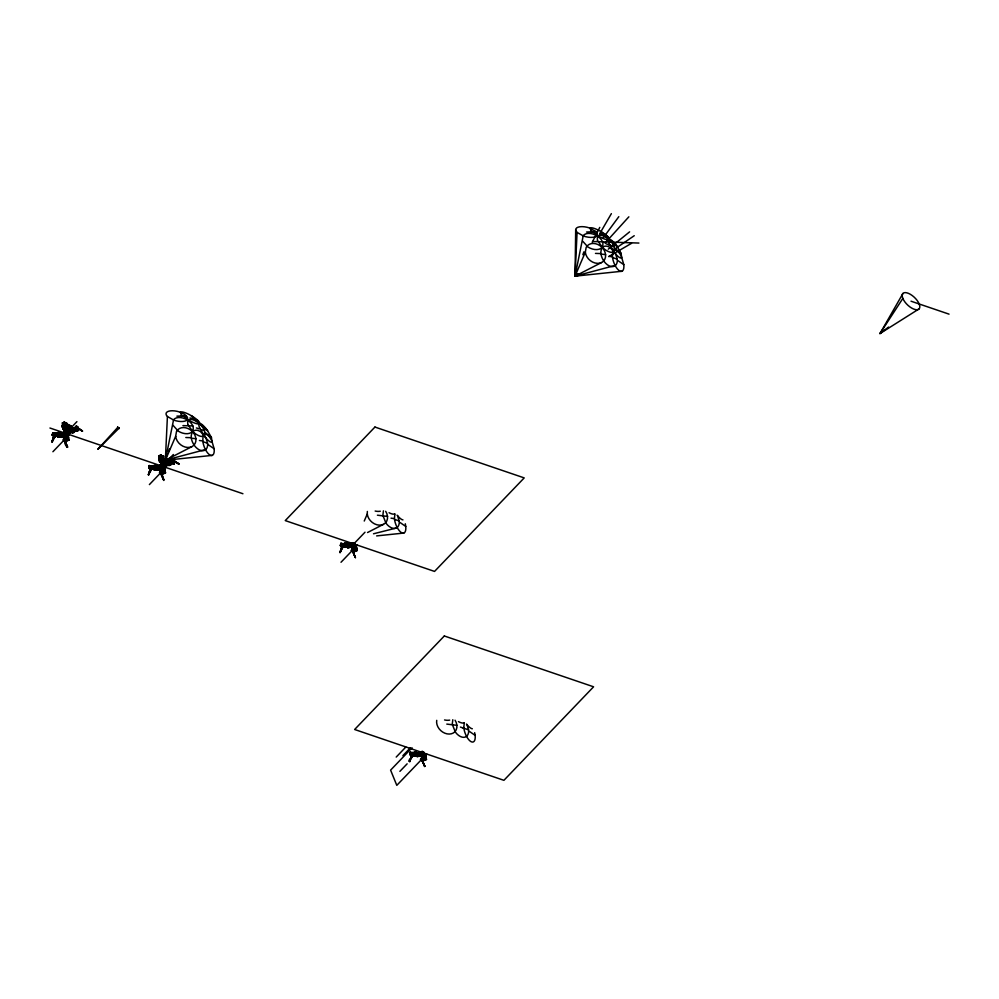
<?xml version="1.0" encoding="UTF-8"?>
<svg xmlns="http://www.w3.org/2000/svg" width="999" height="999" viewBox="0 0 999 999"><rect width="100%" height="100%" fill="white"/><g stroke="black" fill="none" stroke-linecap="round" stroke-linejoin="round"><path stroke-width="1.5" d="M204.408 450.437A11.164 6.968 59.8 0 1 194.393 445.517C191.696 441.608 189.598 435.689 192.894 431.531A11.164 6.968 59.8 0 1 200.512 431.655L205.956 437.949L207.58 443.269A11.164 6.968 59.8 0 1 205.931 449.438L164.972 460.302M397.565 515.634L399.188 520.954A11.164 6.968 59.8 0 1 397.54 527.122L396.016 528.121A11.164 6.968 59.8 0 1 386.001 523.201L382.867 515.397L383.429 510.814M466.945 724.537L468.568 729.857A11.164 6.968 59.8 0 1 466.92 736.026L465.397 737.025A11.164 6.968 59.8 0 1 455.382 732.105L452.247 724.3L452.809 719.73M614.073 266.321A11.164 6.968 59.8 0 1 604.058 261.401C601.361 257.492 599.263 251.573 602.559 247.415A11.164 6.968 59.8 0 1 610.177 247.54L615.621 253.833L617.245 259.153A11.164 6.968 59.8 0 1 615.596 265.322L575.037 276.161L575.686 229.67M72.502 430.057C74.388 427.647 71.828 431.955 74.026 428.396C76.399 428.134 70.829 430.319 73.864 429.383C73.501 431.78 71.129 428.334 74.051 428.171L75.225 428.658M73.451 432.305L73.339 432.505M72.565 430.244C73.664 428.996 72.403 431.605 75.15 428.671M76.911 427.097L77.722 426.923L76.673 426.248L74.388 428.521M74.987 429.632L75.1 431.293L72.49 432.217M75.849 427.247L77.685 428.346C78.621 432.979 73.776 430.307 75.699 429.308M75.15 427.584L75.799 426.935M76.086 426.91C76.099 424.862 74.538 429.707 76.511 427.26M76.473 427.672C76.199 426.835 74.713 428.047 75.737 426.66M75.612 426.985L77.235 427.597M77.31 427.747L76.186 426.873L75.924 427.622M76.548 426.935L82.53 431.044M168.831 464.985C172.477 466.083 168.968 462.837 168.456 462.025C171.728 460.714 166.196 462.824 165.26 462.112L164.897 461.238M170.517 461.426C168.144 465.596 170.379 459.602 169.805 462.574C166.184 463.873 174.987 461.6 170.504 461.251L171.279 461.501M169.818 463.061C169.018 461.001 171.091 464.26 169.193 462.337M170.879 461.563L169.743 462.912M172.577 462.549L171.466 462.487M170.792 462.662L173.926 459.752L173.726 461.388C169.181 461.888 174.912 466.358 174.625 460.789L172.802 459.44L173.888 460.064M171.716 459.69L172.153 460.427L172.065 459.59M171.928 460.302L172.265 459.69M178.958 463.798L172.44 459.915M172.74 459.727C174.026 460.277 170.579 461.426 172.627 459.353M169.468 462.899C169.231 461.875 171.279 460.327 172.415 461.113L172.178 462.837L172.34 461.925C175.337 460.989 171.166 458.691 172.103 460.389L173.476 460.926L172.003 459.877M64.485 435.801L63.674 435.876M69.88 426.049C66.259 423.613 68.369 428.758 67.695 427.285M67.67 427.06L71.553 428.072L70.854 426.411L71.079 428.072L70.167 427.11M69.693 427.922L67.408 427.31L69.393 428.371L70.417 426.985M164.123 462.824L165.659 464.123L163.224 462.15L161.363 464.098L162.013 465.297M164.173 461.401L163.361 461.176L164.435 463.186L163.411 463.773L165.122 463.186M351.96 546.528C353.546 545.891 351.66 547.415 353.084 546.328L353.908 545.204M71.516 427.122L69.093 426.411L68.594 425.212L71.566 427.048C71.978 428.109 69.505 424.675 70.879 425.749L70.754 426.585M73.214 431.918L73.789 432.267L74.276 428.409L72.827 429.545L73.501 429.782L74.425 428.646L72.677 429.595M75.375 430.045C76.798 429.433 73.514 429.308 77.485 430.532L75.237 429.77L77.235 428.534L77.447 426.898C72.939 427.647 77.16 431.793 75.087 429.058M75.712 430.02L75.849 429.083M170.242 463.186C169.306 461.126 170.092 464.448 169.618 461.163L166.159 461.526L166.858 463.836M175.662 436.288L176.498 431.506L177.884 429.657A11.164 8.866 41.9 0 1 192.245 431.393C195.904 434.89 197.652 441.408 193.731 445.367A11.164 8.866 41.9 0 1 182.904 446.178A11.164 8.866 41.9 0 1 175.662 436.288L165.359 460.277L212.225 455.382M364.248 521.028L367.27 513.973L367.345 511.451M385.689 511.313C387.987 514.797 388.511 519.917 385.352 523.051A11.164 8.866 41.9 0 1 374.513 523.863A11.164 8.866 41.9 0 1 367.27 513.973M455.069 720.217C457.367 723.701 457.892 728.82 454.732 731.955A11.164 8.866 41.9 0 1 442.644 732.055A11.164 8.866 41.9 0 1 436.725 720.354M585.327 252.173L586.163 247.39L587.562 245.542A11.164 8.866 41.9 0 1 601.91 247.277C605.569 250.774 607.317 257.292 603.408 261.251A11.164 8.866 41.9 0 1 592.569 262.063A11.164 8.866 41.9 0 1 585.327 252.173L575.037 276.161L621.89 271.266M171.279 458.878L165.359 460.277L167.407 416.521A11.164 4.745 14.6 0 1 168.344 411.326A11.164 4.745 14.6 0 1 179.832 412.075L184.665 414.385L187.425 417.17L187.35 419.667L186.226 420.604A11.164 4.745 14.6 0 1 173.938 420.204L167.407 416.521M577.072 232.405L583.616 236.089A11.164 4.745 14.6 0 0 595.904 236.488L597.427 234.378L596.041 231.643L589.497 227.959A11.164 4.745 14.6 0 0 578.009 227.21A11.164 4.745 14.6 0 0 577.072 232.405L575.037 276.161L579.47 275.112M60.427 434.503L61.451 433.191M61.439 433.716L60.502 433.366L60.777 434.066M62.088 436.663L61.488 435.926L62.413 436.75L59.565 437.25L58.404 434.39M62.825 435.889L63.636 434.59L62.163 434.066C57.792 440.634 66.833 433.017 68.057 430.194M61.938 435.826L61.988 436.488L61.826 435.801M64.885 430.444L65.385 430.344M67.32 437.512L67.795 438.636C69.106 438.524 64.048 439.81 64.985 437.112C67.045 438.024 61.014 438.049 65.659 435.264L67.433 436.451L65.809 434.665M65.322 430.769L65.971 429.645L65.659 430.694L64.448 430.294L65.747 430.282M65.422 428.821L65.759 429.832M65.547 429.071L65.484 428.296M64.885 439.622L64.411 438.511L65.297 437.437M65.347 437.075L65.996 437.712M64.673 439.123C65.722 436.613 64.66 436.763 65.984 439.048M66.708 428.246L66.608 427.572L66.446 428.596M66.846 430.794L67.87 430.132M65.959 427.947L66.995 430.881L66.871 429.795M67.982 429.907L69.156 431.88L67.982 429.982M69.131 430.094L70.067 428.896L63.224 436.8L65.547 437.512M67.832 428.234L69.918 429.295M72.265 432.342L74.113 432.417L73.289 430.132L73.839 431.843L70.729 432.48L70.192 431.605L71.441 431.518L70.567 429.358L70.105 430.082M73.814 432.08L70.23 431.73M157.567 468.319C157.992 463.861 155.107 469.318 153.159 465.759L157.617 466.983M154.695 466.196L157.043 465.909C158.429 467.557 153.047 466.77 157.08 466.183L157.168 467.095L157.655 466.196M154.42 465.846L153.684 466.97L157.367 465.846L157.492 466.97M157.73 466.845L157.817 466.009L158.017 467.033M158.679 469.455L158.004 468.643M158.991 469.305L158.242 468.831L158.679 469.78L156.056 470.092L156.069 469.13L153.284 468.494L155.844 468.943L154.358 469.268C150.15 465.909 160.739 465.846 155.719 466.808M160.34 466.77L160.127 467.445L158.654 466.92C154.857 469.692 159.59 470.029 158.129 468.581M159.316 468.743L159.915 468.119C160.327 467.02 158.491 470.591 156.618 468.606L156.344 467.932M161.975 470.042C165.335 474.737 159.615 466.096 162.088 472.315M160.864 471.765C161.076 473.214 162.338 467.669 161.95 471.316M163.349 461.401L160.464 462.437L159.665 461.8M163.749 463.823L163.162 464.11L163.911 463.973M161.501 464.448C166.159 464.46 162.962 462.45 163.799 463.361M164.46 462.824L163.249 462.387L159.927 465.946M164.311 461.088L166.321 461.888L165.447 462.425M163.199 461.063L166.358 462.599L166.396 461.775M166.433 463.024L167.045 462.2L167.932 464.373L166.87 464.86L169.206 464.435L166.87 464.86L167.545 465.409L169.855 465.122M167.844 464.173C166.521 465.946 167.258 461.975 165.16 465.472M167.295 464.835L166.758 465.434L167.532 465.409M349.151 544.717L348.326 544.268L349.538 543.98M348.639 545.092C349.8 542.232 348.176 544.455 349.101 545.092M344.093 544.592L344.418 543.319L347.277 544.492L349.151 543.893L345.105 544.817L348.988 543.531M350.599 546.99L349.6 546.765L351.286 545.192L350.287 544.842M348.863 546.69L350.249 546.79M348.551 545.966L347.952 545.616C351.049 547.177 350.087 547.315 349.613 546.54M350.874 546.99L353.509 548.526L353.484 547.477M353.434 549.338L353.808 550.149L353.446 547.577M353.634 548.151L355.045 549.575L354.083 548.339M418.531 752.796C414.81 754.819 418.706 751.885 419.068 753.383M417.607 753.308L418.019 754.008L419.068 752.984M418.643 752.784C419.081 753.546 409.902 753.059 416.084 752.697C416.633 754.507 414.56 753.059 418.731 753.296M418.981 752.722L415.746 752.971L417.432 756.618L419.955 756.093L419.031 755.756M423.301 751.685L419.143 755.931L419.83 755.556M419.155 756.206C420.741 754.732 415.222 756.468 412.937 754.844M419.318 756.243L419.543 755.706M419.33 755.319L419.53 755.868M423.464 757.055C420.891 755.069 426.486 760.601 423.426 757.304M422.827 755.681L424.725 755.469L422.702 756.98L422.877 757.754M422.789 757.205L421.541 756.73L423.164 754.932L424.163 755.281L422.914 757.142L421.278 756.643L423.139 754.695L424.525 755.169L422.789 757.579L421.278 756.643M422.527 756.655L422.427 757.492M77.797 428.733L77.997 428.084L82.467 430.944M174.375 461.501L173.676 464.135M62.063 436.351L60.302 436.014M65.335 437.899C64.336 436.051 68.157 438.798 65.647 438.948M158.267 468.831L158.354 469.792M160.102 469.592L161.788 470.829L162 470.217M353.634 547.852L355.045 549.575M354.695 548.788C352.659 549.425 353.296 546.103 353.459 549.4M422.764 756.405L420.379 755.768L421.116 754.033L419.642 753.508L417.782 755.456L419.28 755.469M423.002 757.404L422.727 756.605M164.61 460.252L164.098 460.402M67.994 428.646L66.384 428.559L69.231 429.67L71.866 428.534L68.519 429.533L68.019 428.259M148.576 474.662L150.362 469.992L148.464 474.987L149.85 470.579M339.96 552.497L341.458 548.264L342.207 548.376L340.072 552.672L341.97 547.714L343.656 547.015L340.796 546.216L341.408 543.668L343.756 544.368L343.194 547.19L341.433 548.488L341.858 545.379L342.607 545.654L343.406 543.856L342.482 543.731M409.565 761.238C412.724 752.484 411.151 758.628 409.34 761.475C409.665 754.495 409.053 770.204 411.288 754.345L412.075 752.697L412.837 753.271M59.316 433.816C62.388 434.902 55.882 431.58 55.994 434.053M149.088 467.757L149.788 465.984L149.176 468.531L152.048 469.33C153.596 461.388 153.172 468.731 150.861 469.368M413.449 753.021L413.424 753.933L410.052 752.946L410.314 752.135L413.686 753.134L413.798 752.222M166.196 462.537L167.994 461.451L169.193 465.397L169.156 464.011L171.353 464.348L171.378 463.024M58.591 433.391L59.341 436.276L56.606 435.864L58.217 435.477L58.541 436.9L55.744 436.063L56.169 433.978M73.614 430.669C74.8 431.768 71.666 430.756 72.003 428.871L73.277 428.646L74.001 430.444L72.74 430.669M156.493 469.38L156.081 468.219C153.159 470.079 155.744 468.581 154.695 469.592C151.124 466.608 154.508 472.802 155.357 468.444M166.683 462.025L169.755 461.501L170.492 463.299L169.218 463.524M58.529 435.876C58.591 437.075 57.58 435.726 58.791 436.188C59.441 435.152 57.043 434.577 57.63 436.251C60.889 437.075 54.957 433.366 55.045 436.376L52.235 435.227L52.847 432.704L56.581 433.653L56.344 436.101M52.635 434.303L52.847 432.704M52.972 434.54L53.084 433.641L52.647 434.727M52.26 435.04L53.309 433.129L55.657 433.828L55.519 434.965M55.332 433.091L53.809 434.915L54.508 435.114C55.669 431.131 54.408 434.84 55.132 433.491C51.748 441.483 50.062 446.715 55.245 436.113M55.357 433.828C55.232 432.018 54.67 436.051 54.383 433.191M55.357 434.74L54.808 436.501L55.657 433.828M56.206 433.703L56.319 432.792M56.356 435.402C56.331 436.713 55.969 435.04 58.017 436.688M55.457 435.414L56.331 435.664L56.681 432.892L55.944 434.49L52.572 433.504M57.005 434.278L57.617 433.641M58.616 436.401L56.768 435.876L58.616 436.326M57.88 436.85L58.329 435.951L56.331 435.664M58.217 433.341L59.016 434.165L52.81 432.979M57.68 436.338C60.102 437.375 53.534 434.64 58.029 436.588L58.292 435.651L56.531 435.527M60.702 433.191C52.622 435.352 63.249 434.165 60.964 433.216M58.179 436.8L58.029 435.726M59.565 437.25L59.391 434.378C57.08 432.792 60.177 434.615 56.294 433.916M58.441 436.513L58.504 436.675M58.929 434.34L58.716 433.529L59.366 434.565M57.979 436.288C59.028 436.925 61.488 435.377 58.317 435.676M59.628 436.75L59.84 435.951M71.503 428.596L69.318 429.795L70.854 430.082L69.356 429.57L71.379 430.219L70.879 430.869M72.315 431.231L74.126 431.143L73.139 428.309L71.291 428.633L72.89 432.505L74.126 431.143M72.727 429.333L74.051 428.509M72.315 432.729L72.677 431.168L74.863 431.506L74.888 430.182L72.852 431.368L72.939 432.505L72.615 431.318M73.139 428.309L72.49 428.858M75.125 431.056L73.202 432.105M74.875 427.647L73.027 429.77L74.213 428.271M74.538 427.947L74.925 429.895L75.112 428.334M75.237 430.082L75.774 429.62L74.675 429.233M75.612 430.07L75.3 429.545M153.072 466.508L149.326 465.559L149.126 467.157M148.739 467.894L149.563 466.496M151.473 467.057L151.823 465.946L150.849 466.146M151.536 466.108L150.287 467.757L151.698 466.521M148.626 474.975L151.973 468.007L154.77 468.581L152.81 468.519M152.46 468.406L152.66 466.833M152.685 466.545L152.81 465.634M154.895 469.48L153.084 468.231M154.321 466.72L153.534 466.595L153.921 467.682L156.206 467.382L155.295 465.272L153.496 465.584L154.158 468.781M154.358 469.705L154.957 469.143M157.555 466.558C151.398 467.557 158.354 465.609 155.744 466.521M154.67 469.655L153.272 468.631M152.46 466.433C155.807 467.882 155.657 466.795 154.658 466.783M155.444 468.818L155.107 468.956M156.081 468.219L155.819 469.13M156.331 469.83L156.319 468.793M158.541 469.205L156.506 469.268L156.418 470.029L155.17 466.983L155.869 467.107M169.43 465.097L168.356 461.388L165.447 462.387M169.73 465.147L169.093 464.16M169.618 461.163L169.43 462.699L170.105 462.45M169.83 461.9L169.718 462.187M170.392 464.073L171.578 464.148M170.829 462.375L171.029 460.801M169.318 462.1C172.215 460.851 169.992 461.788 172.877 459.09L173.714 459.652M171.353 460.502L172.377 461.426L171.603 461.188L171.416 462.749M172.29 462.35L171.653 463.111L171.566 461.913M173.164 459.103L174.213 459.765L173.401 459.952M173.489 464.011L174.301 460.814C175.999 465.646 170.392 464.822 174.213 461.176L178.946 464.011L174.301 461.101M341.408 543.668L340.384 545.342L340.946 543.231L344.68 544.193L344.205 546.715L346.953 546.94M340.946 543.231L340.734 544.842M341.183 544.18L341.034 545.317M340.709 543.756L342.969 544.954L343.082 543.731M344.43 546.203L344.78 543.431L343.843 546.603L346.378 546.266L342.819 546.428M344.418 543.319L344.305 544.23M344.068 544.48L347.465 545.104M344.468 546.416L346.079 547.19L346.216 546.191M346.853 547.04L344.792 546.191M345.879 546.515L344.955 546.191L349.812 546.928L353.921 542.782M346.166 545.978L345.766 546.965L346.865 546.915M346.99 546.615L345.691 546.977L345.929 545.179M346.129 545.666L345.841 546.59L348.027 547.714L350.574 547.19L348.763 546.441M345.979 547.377L346.166 546.366M346.166 545.317C345.392 543.556 347.39 545.554 349.101 544.38M346.428 543.831L347.377 544.617L346.191 544.655M347.49 544.917C348.651 546.266 345.454 547.877 346.129 546.266M346.266 544.467C348.364 544.88 344.505 544.118 340.909 543.518M345.117 544.467L346.541 544.68C343.444 546.278 349.088 543.181 345.142 544.505L346.316 547.277L346.803 546.69M346.815 544.33L344.742 543.656M345.779 546.416C350.249 544.78 344.53 547.402 346.603 546.84M347.677 546.803L347.664 547.777L348.127 546.952M347.939 546.478L347.939 547.514M348.002 546.803L349.85 546.515M410.439 753.983L410.789 752.572L410.239 754.62L409.94 753.833M412.562 753.671L412.112 752.634M410.065 752.934C407.904 757.667 422.265 755.993 412.974 754.595C409.478 764.26 412.512 750.212 412.375 753.234M412.862 752.859L412.5 752.559M411.9 752.759C412.225 757.254 413.111 748.126 411.925 756.48M413.461 753.646L414.061 753.096L412.1 753.546M413.224 755.506L413.648 753.421M413.836 754.844C414.26 755.032 419.268 755.868 414.011 754.957M414.036 755.406C419.218 752.759 413.424 760.451 414.16 752.334L413.836 753.608M414.21 755.394L416.82 755.719M415.084 755.569L415.796 756.081M417.507 755.856L417.07 754.807C414.71 756.955 416.421 754.57 416.096 755.843M415.359 756.28L415.572 754.045M418.331 752.784C419.568 753.646 414.86 752.397 416.471 754.008M415.684 752.784C416.733 752.884 415.909 754.432 416.371 753.034L418.032 752.497L418.144 753.558M415.659 756.243L415.871 755.294M416.246 752.909L416.096 753.758L416.383 752.896M416.421 755.157L415.072 755.881M416.421 753.696L415.871 752.884M416.695 753.021L418.131 752.734L416.77 753.558M414.123 752.572L416.858 753.82L416.683 755.144L415.384 755.356L417.07 754.807M417.307 755.381L417.32 756.418L419.842 755.831M417.47 756.131C415.534 757.554 416.071 751.161 416.046 753.608M417.382 755.706L419.368 755.406L419.243 756.081M52.76 435.189L53.309 433.129L53.159 434.265M53.097 434.765L52.472 434.39M53.759 434.852L53.334 437.949L54.033 438.161L54.533 434.89M54.47 435.239L53.971 436.051M54.446 437.038L54.995 433.341L54.982 434.203M54.083 437.362L54.021 435.751L53.521 437.537L54.758 436.039M55.095 436.663L55.282 435.789M55.819 435.714L56.019 435.114L52.622 434.577M56.019 435.114L55.557 436.476M57.005 432.742L58.816 432.43L57.005 432.742L57.842 435.452M58.504 436.376C53.534 434.203 60.839 438.623 57.018 433.928L57.592 433.828M57.18 434.315L57.043 433.966M57.942 433.004L57.043 433.741M57.83 434.64L57.767 436.538M58.092 434.602L58.292 436.563M58.117 436.625L58.217 435.676M57.992 432.779L58.641 432.667L58.142 434.165M62.15 436.688L61.95 435.976L59.915 436.151L59.928 437.175L59.053 433.441L58.479 434.328M58.941 434.19L58.254 434.028L58.766 433.466M59.615 434.515L57.443 434.827L57.505 433.716M57.855 435.264L59.665 434.952L58.816 432.43M72.415 430.482L71.478 430.107L72.827 432.629L73.377 432.267M72.49 432.492L71.304 428.496C65.172 430.269 75.949 428.084 72.615 428.821M71.766 430.594L71.94 429.37M72.927 429.058L72.84 429.807L72.64 429.22M73.476 429.32C71.216 429.283 75.986 430.119 74.026 428.396L75.887 428.571L74.838 427.909M73.389 429.283L74.113 432.417M73.339 431.343L74.063 431.605L72.827 432.467M74.038 432.217L72.24 432.53M74.962 428.696L75.862 428.758L74.813 428.096L74.638 430.532L74.288 429.957M75.4 427.934L76.673 426.248M75.599 427.684L77.048 428.096M75.312 429.87L75.974 426.261M77.01 431.156L78.147 427.934L77.56 431.206L75.599 429.82M76.274 427.934L76.436 426.71L75.449 426.823M75.724 427.609C75.175 425.075 76.898 429.258 76.386 426.236L77.697 427.11L77.01 426.635M77.36 428.371L75.599 427.197M77.198 431.281L77.685 428.346L82.442 431.168M77.647 427.859L76.424 426.673M77.822 427.972L77.56 431.206M82.255 431.143L77.822 428.246M149.213 468.219L149.063 466.346L152.435 467.345M148.714 468.081L149.126 467.42M149.887 470.492L150.524 471.016L149.825 470.804L151.074 466.108M150.175 470.566L148.364 474.637L151.149 466.221L151.361 466.883L151.873 466.271M151.149 466.221L150.05 470.816L151.511 469.293M150.524 471.016L151.024 467.744L150.325 467.532M150.936 469.892L151.461 466.645M151.948 467.395L151.536 469.18L150.699 469.305M151.935 468.306L152.048 469.33M153.534 466.595L154.221 466.933M154.645 469.405L154.395 467.694M154.57 467.457L154.57 469.13M155.32 466.72L153.484 467.132M155.195 466.895L154.758 466.383M156.281 469.068L154.683 465.896M155.419 469.055L155.432 468.568M154.345 468.106L156.144 467.794L153.621 467.47L154.932 466.945M168.831 464.423L167.957 462.962L169.193 464.847M168.282 463.349L168.431 462.212L166.633 461.9M169.056 461.638L168.356 461.388M169.056 463.086L170.692 461.126M169.343 464.223L170.429 463.798M170.005 463.898L169.543 465.284M169.855 463.411L169.967 462.175M170.267 465.122L170.542 463.012L171.353 464.348M170.604 465.272L168.744 465.197M171.616 463.911L170.492 463.548L169.468 465.134M172.352 461.613L170.991 461.051L172.04 461.725M171.428 462.125L174.138 463.723M173.851 461.226L172.303 460.277M171.99 462.799L172.465 459.103M172.253 460.576L172.602 459.665L173.764 460.864L172.69 459.965M174.213 459.765L172.427 459.503L172.765 460.789L172.977 459.89M174.126 460.714L172.902 459.528M340.834 545.904L341.258 544.805L340.359 545.566M341.758 548.251L340.122 552.322L342.832 543.793L343.519 544.268M340.022 552.41L343.007 543.856L342.719 544.642M342.133 548.688L342.632 545.429L341.858 545.379L343.019 543.743M342.32 548.276L341.646 547.852M342.545 547.577L343.044 544.268M342.22 546.565L342.782 547.302L342.907 546.515M342.919 545.804L343.693 546.753L344.692 545.916M342.595 546.778L342.12 546.291L341.433 548.488M343.569 545.079L342.47 547.052M346.141 547.002L344.942 546.316M345.816 546.091L347.814 545.054L346.915 542.957L345.192 543.468M346.915 542.957L346.715 544.542L345.304 544.655L346.041 543.531M346.303 543.493L346.74 543.194M347.652 547.077L347.302 546.228C344.555 546.515 347.839 547.702 344.23 546.49M346.491 544.83C344.056 546.565 349.076 546.878 345.804 546.915M409.89 754.245L410.139 753.558L409.715 754.657M411.713 755.194L411.526 756.031L411.213 754.844M412.587 754.869L412.687 755.681M413.261 755.244L413.499 754.557L413.074 755.656L411.888 755.631M414.985 753.146L414.747 753.87L415.072 753.271M414.448 752.509L416.296 751.86L417.145 754.382L415.384 754.907L414.448 752.509L416.371 752.06M414.66 753.745L415.347 755.856M414.685 753.558L415.422 752.434M415.147 755.744L415.309 754.083M415.696 756.093L415.684 755.107L415.434 756.006M415.934 753.171L417.045 755.082M414.485 752.172L415.509 754.457L416.808 754.233L415.671 752.484M417.095 753.958L414.91 754.27L414.523 753.184M417.045 756.68L417.058 755.706L415.596 755.094M70.854 431.943L69.668 428.671M163.374 463.573C164.423 461.713 161.089 463.336 163.137 462.799M65.135 437.662L63.749 436.138M64.798 438.449L65.447 439.722L64.648 437.762L65.709 439.61L65.072 437.525M65.897 437.45L66.945 439.036M161.663 460.127C162.4 458.354 161.226 461.138 163.973 459.965M161.438 470.904L161.751 470.017M161.963 471.915L161.376 470.716L163.162 468.693M161.463 470.766L161.826 471.653L161.95 470.529M355.407 547.04L355.144 546.266L353.284 548.214L351.86 546.653M422.452 757.354L423.301 758.815L423.551 757.479C424.75 755.456 427.634 757.542 425 757.429L425.974 759.352L425.124 757.342M422.477 759.315L421.99 757.729L422.789 757.417M67.37 431.231L66.121 429.62M59.665 436.476L61.676 436.413L63.986 434.228L63.162 432.754L65.797 430.007L66.796 431.418M67.944 430.332L66.546 430.931M163.099 463.836L162.313 462.837M166.109 460.914L164.61 460.177M65.609 428.958L65.609 428.084M168.244 459.24L165.359 460.277L173.589 419.655A11.164 7.105 26.9 0 1 185.065 418.768C189.71 420.666 195.717 426.298 192.295 431.58A11.164 7.105 26.9 0 1 178.234 431.106L173.002 425.287M582.679 241.171L587.912 246.99A11.164 7.105 26.9 0 0 601.96 247.465C605.382 242.183 599.375 236.538 594.73 234.653A11.164 7.105 26.9 0 0 583.254 235.539L575.037 276.161L577.909 275.125M410.564 753.084L410.239 754.62L410.377 753.483L413.024 754.332L413.136 753.271L411.688 755.893M55.981 434.203L54.633 433.191M69.793 427.048L69.418 428.571L67.632 428.434M164.36 462.013L164.398 461.301M53.871 436.288L54.658 436.076M54.196 437.35L54.545 436.551M58.067 435.839C60.652 436.301 56.856 436.238 58.279 435.839M58.841 433.866L61.439 433.454M151.648 469.393L151.698 469.093M154.508 469.542L155.357 469.23M155.707 466.433L155.007 467.17M156.119 469.605L155.607 466.471M341.795 546.053L342.47 546.715M343.019 547.002L343.269 547.077M346.353 546.49L344.667 546.128L345.916 547.015M412.699 752.459L411.888 753.196L412.237 752.559M412.774 753.121L411.988 754.557L411.238 754.282L410.889 757.067L411.588 757.279M412.649 755.981L412.724 755.356M168.182 459.14L165.359 460.277L166.521 455.856M575.799 273.214L575.037 276.161L577.847 275.025M342.158 547.115L342.382 547.839M69.206 428.996L69.106 430.144M165.809 464.523C168.082 467.869 162.138 464.572 166.721 463.336C170.954 464.685 164.273 464.885 165.634 461.913M155.569 466.858C155.707 465.122 158.928 467.569 155.644 466.57M347.29 544.617L348.738 543.843L349.101 544.655M416.683 753.296L415.896 752.996M60.951 433.554L59.141 433.866L61.301 433.953M69.306 429.732L70.042 428.971M71.903 429.27L70.941 428.721L69.368 429.533M70.13 429.208L69.505 428.858M70.03 429.67L69.381 429.92L71.341 429.22M70.192 429.17L71.216 429.108L69.218 429.458M157.03 467.42L157.392 466.246L156.918 466.72M158.878 469.143L158.167 469.617M165.822 462.162L167.582 461.8L165.559 463.049M167.595 461.613L166.046 462.312L167.732 461.838L169.193 465.397M166.608 465.097L169.081 465.134M349.163 544.093L347.09 544.368L349.35 544.08M350.412 544.954L348.663 546.628L350.199 547.027M416.533 753.296L418.131 752.759M63.299 435.227L62.787 433.653M64.985 435.801L65.072 435.077L64.261 436.376L65.822 439.373M159.915 468.119L160.127 467.445M350.924 546.428L351.611 545.079L350.262 544.605L348.401 546.553L349.975 547.477M420.904 754.707C422.315 753.995 417.432 753.87 421.166 754.332M167.982 458.753L165.359 460.277L168.082 458.878L165.359 460.277L166.408 457.417M168.494 451.698L169.53 448.838M181.531 415.959L180.457 412.162A11.164 2.597 30.2 0 1 189.46 414.66L191.995 416.096A11.164 2.597 30.2 0 1 199.525 423.688L198.676 423.963A11.164 2.597 30.2 0 1 190.509 421.191L181.83 415.147M576.073 273.301L575.037 276.161L601.473 262.575M582.854 254.708L583.903 251.848M591.196 231.843L590.122 228.047A11.164 2.597 30.2 0 1 599.138 230.544L601.673 231.98A11.164 2.597 30.2 0 1 609.19 239.573L608.341 239.847A11.164 2.597 30.2 0 1 600.187 237.075L591.495 231.031M72.977 429.37L73.501 429.483M169.043 462.487L169.58 461.913L169.98 462.637M409.615 761.35L411.301 757.192M71.304 427.834L70.517 426.76M409.378 761.288L411.163 757.155M61.876 436.938L61.638 436.113M65.01 437.375L63.624 436.738M157.243 469.018L158.054 468.681M424.163 757.891L423.126 758.391L422.964 756.63M54.146 434.977L54.87 433.216L54.62 434.103M69.018 427.385L67.807 426.273L68.382 425.574L70.305 427.497M67.02 431.243L66.821 430.344M66.995 430.881L67.532 430.382M69.88 425.524L70.629 426.148M71.416 426.935L69.818 425.749M70.13 426.273L69.58 425.911M70.542 425.974L70.317 426.386M71.066 430.544L69.393 428.896L69.018 429.782M69.243 429.245L71.154 429.183M70.804 426.548L70.904 427.51M69.905 429.37L71.141 428.996M71.503 427.21L70.904 425.711M70.305 431.855L72.69 431.518L72.702 432.555L70.604 432.43M70.617 431.593L71.366 431.318L69.83 432.904L70.479 431.968L70.979 432.592M150.499 467.794L151.349 466.471M161.813 469.955L160.827 470.404L159.515 467.569M166.733 464.36L166.708 465.359M342.158 545.379L343.156 544.218M353.084 547.652L352.36 547.889M353.234 548.189L354.77 546.378L353.783 546.028L352.16 547.814M417.669 752.859C418.394 753.621 418.131 752.347 416.733 753.109M422.515 757.417L422.927 759.165L422.839 756.643M422.702 757.142L420.179 755.281M65.347 441.97L69.006 439.922L67.52 437.087L68.132 438.186M162.025 474.363C165.946 486.001 162.687 478.509 160.539 472.589M421.266 758.541L424.8 766.533L422.515 761.013L426.486 759.365L425.636 756.78M52.235 435.227L52.66 434.115M52.697 435.676L53.134 434.453M149.326 465.559L152.847 467.02L152.585 469.031L154.733 468.806L152.997 468.593M149.176 468.531L149.588 467.619M149.825 470.804L150.387 468.494M152.148 466.683L151.324 469.418M151.96 467.307L149.388 466.908M152.71 466.396L152.422 466.67M152.847 468.256L152.223 468.918M340.334 545.754L340.859 545.242M340.796 546.216L341.196 545.292M343.581 544.992L340.996 544.58M344.193 544.38L343.181 544.767M344.268 544.517L340.671 544.03M343.656 547.015L344.106 545.841M410.314 752.135L412.075 753.308M413.161 753.958L412.525 755.768L411.463 755.681M150.037 470.167C150.949 471.84 151.386 467.332 151.686 469.268M411.026 756.755L411.213 755.456M58.067 434.79L58.916 433.466L58.829 434.153M154.895 466.92L154.545 467.644L153.821 465.846M394.917 514.01L394.405 518.631A11.164 4.658 70.3 0 0 396.815 526.773L398.151 529.145A11.164 4.658 70.3 0 0 405.756 526.461L405.294 523.763M464.298 722.914L463.773 727.534A11.164 4.658 70.3 0 0 466.183 735.676L467.532 738.061A11.164 4.658 70.3 0 0 475.137 735.364L474.675 732.667M63.861 435.989L64.348 435.464M65.884 429.046L65.097 428.221L65.934 430.244L66.896 429.545C66.733 432.38 69.98 429.17 68.519 429.533M164.823 463.174L163.162 462.574L165.734 463.723M353.171 546.403L352.147 546.603L354.97 543.781M420.517 754.145L421.74 755.631M592.207 242.295L599.762 227.397M171.553 462.512L173.976 463.386L171.778 462.45M58.242 434.128L58.741 433.641L58.129 433.878M161.9 459.977C163.599 458.866 163.486 462.849 162.987 459.877M65.847 437.599L66.558 439.198L66.071 438.037L68.569 437.05M162.325 470.454L163.361 471.79L162.437 470.716M345.629 544.917L345.354 544.293L345.679 545.104M66.409 428.571C67.283 426.91 65.01 428.534 66.146 429.67L65.41 428.284M919.105 308.878L879.994 333.541L902.921 293.506M599.775 233.604L611.376 213.649M342.37 547.964L342.907 546.778M411.725 756.767L412.237 755.656M411.75 756.917L412.187 756.068M69.368 432.854L70.504 431.968M156.781 468.868L158.516 469.617L158.516 468.893M350.149 546.865L350.012 546.453M69.48 429.058L69.843 431.243M157.417 466.583L156.718 466.583L157.33 466.358M157.467 466.658L155.419 467.182L155.394 466.308L155.307 467.008M188.224 425.149L192.932 431.693A11.164 5.095 43.8 0 0 201.673 436.476L204.483 435.614L205.095 434.39L204.545 430.706A11.164 5.095 43.8 0 0 199.825 424.163L197.615 422.302A11.164 5.095 43.8 0 0 189.448 419.53L187.675 421.478L187.812 425.786L182.942 425.611M597.889 241.034L602.609 247.577A11.164 5.095 43.8 0 0 611.338 252.347L614.148 251.498L614.21 246.591A11.164 5.095 43.8 0 0 609.49 240.047L607.28 238.187A11.164 5.095 43.8 0 0 599.125 235.414L597.34 237.362L597.477 241.658L592.607 241.496M888.573 327.073L879.994 333.541L902.846 298.414A11.164 5.095 43.8 0 1 912.249 295.567A11.164 5.095 43.8 0 1 917.944 309.59A11.164 5.095 43.8 0 1 902.846 298.414M192.557 418.806L193.157 417.894L191.234 415.659L207.63 430.794L193.157 417.894M602.235 234.69L602.822 233.778L600.899 231.543L617.295 246.678L602.822 233.778M342.52 544.043L343.194 543.506L343.394 544.218M342.245 546.89L342.495 546.515M412.45 755.606L412.162 755.119M603.309 237.737L618.818 216.671M60.477 433.666L60.602 433.728M65.859 431.156L64.448 430.294M67.158 428.546L67.695 428.546M67.208 430.694L67.295 431.181M67.657 429.907L66.771 429.533L62.325 434.14M64.66 436.251L63.349 436.263L64.086 436.288M68.407 428.384L69.893 429.17M65.06 437.013L64.261 437.35L63.761 436.126L64.411 436.8M157.08 467.944L156.618 468.606M161.376 463.286L162.1 462.799M165.597 462.15L167.57 461.675M162.375 468.806L162.937 469.193L162.375 468.806C160.24 465.447 165.21 468.256 161.988 467.844L161.701 466.908M162.525 467.395L163.811 470.404M166.858 462.362L162.637 460.626C156.731 462.125 162.2 462.974 158.704 459.49L159.89 459.39M166.908 464.622L166.858 463.836L164.997 465.634M351.261 543.294L352.085 544.767L349.675 543.344L348.151 544.93L348.938 546.903L349.613 546.615M354.146 545.079L354.583 545.854L353.609 545.529M423.101 753.633L424.263 754.445L421.228 755.581L421.815 756.43M421.865 756.031L423.626 753.808L424.812 756.992L426.061 756.518M421.74 756.792L422.54 756.455M422.677 757.03L424.263 755.544L424.038 756.892M61.526 436.138L60.839 436.363L60.052 434.403L61.576 432.804L63.661 433.454L63.162 432.754M54.246 437.525L55.12 436.438M172.203 460.027L172.14 459.54M171.578 462.287L171.578 462.799M577.072 273.876L575.037 276.161L579.108 274.051M69.093 426.411L67.782 427.822M605.044 243.069L628.858 216.82M68.519 428.921L66.296 428.359L66.259 427.485M61.576 432.804L63.099 433.329L62.462 433.154M68.431 429.333L69.018 428.434M164.635 461.9C166.358 460.826 159.615 460.876 165.01 461.775M164.922 462.175L165.909 461.426L165.559 462.4M350.649 543.881L349.9 543.881L351.611 544.005M419.867 752.634L419.28 752.784M62.999 436.388L63.137 435.452M351.099 546.928L352.485 546.952M351.723 547.277L352.535 547.415M68.107 429.383L67.457 429.17M164.585 462.237L163.948 462.025M420.142 755.069L421.041 755.019L419.78 753.995L417.969 755.906L419.343 756.38M67.295 425.761L68.407 426.536M67.582 425.686L67.183 426.236L66.446 424.7M64.773 429.945L66.159 428.022L67.27 428.696L69.006 427.06M68.906 425.586L67.52 426.323L68.806 425.199L71.129 425.986L68.319 428.858M60.377 435.427L60.19 434.727M67.782 426.948L68.731 425.524M63.224 436.8L61.813 433.329L62.562 433.154M66.409 432.067L64.535 430.494L65.834 430.482L66.533 431.793M67.595 427.235L68.594 426.073M60.852 434.715L61.076 435.464L61.051 434.777M68.219 430.544L67.07 428.159L63.686 429.27M67.17 428.196L66.458 428.983M68.981 426.673L67.47 427.535M63.412 432.842L66.733 429.295L68.119 429.77L66.259 431.718M60.489 436.463L62.313 434.428M66.921 429.757L62.962 433.866L62.113 433.603M67.92 428.721L68.619 427.884M60.764 436.163L66.009 430.981M62.8 434.727L63.299 435.851M65.834 431.556L64.535 430.494M61.513 436.226L65.047 432.667L64.698 432.055M69.48 428.409L70.155 427.272M71.004 426.71L71.129 427.36M68.569 429.47L70.979 427.297M70.667 427.609L71.379 427.048M65.672 433.379L76.911 421.653M66.059 434.34L65.297 434.528L65.834 435.851M68.032 431.68L68.794 430.881M70.629 429.545L69.83 429.695L70.43 429.458M68.357 431.83L69.056 431.381M68.219 432.155L70.092 430.207M71.641 431.593L69.905 433.254L68.519 432.792L70.23 430.494C75.774 433.141 62.525 428.808 68.382 430.194M66.508 434.328L67.795 438.636M71.266 431.068L70.267 430.731L68.681 432.617M63.986 437.662L65.659 435.264M68.519 432.792L70.417 430.944M64.723 437.137L63.761 435.202L62.1 434.49L62.9 436.501L64.723 436.476L65.397 438.324M66.296 435.926L65.572 437L66.259 436.276M66.596 434.528L67.195 436.251M69.331 432.754L68.831 432.579M66.671 435.851L65.247 437.724L67.283 436.113M65.622 437.687L67.045 435.726M65.222 437.712L66.783 436.101L65.797 435.751M52.91 451.735L69.318 434.615M157.992 468.931L157.33 469.218L156.543 467.245L158.067 465.659L159.041 465.984L158.067 465.659M156.681 467.582L157.817 468.606M157.655 467.919L156.868 468.281M167.195 463.486L167.582 462.387L166.184 462.125L159.703 469.655L158.304 466.171L159.99 466.321M162.537 464.335L161.014 463.349L162.313 463.336M162.412 456.181L163.973 458.966L162.862 456.081L161.863 456.131L163.299 460.102L166.034 460.527M160.939 463.136L162.138 463.548L162.45 462.5L161.95 463.486M166.184 460.639L163.898 460.539L164.498 459.69M158.279 466.196L160.19 466.808L159.653 465.609L161.713 463.399M158.204 465.996L159.503 465.984L159.815 467.857L159.003 467.732M159.653 465.609L160.177 465.646M163.761 461.538L164.71 460.601M157.055 468.943L158.679 467.157L160.177 467.744M156.968 469.318L158.779 467.407L159.44 468.007M159.228 467.132L163.411 462.612L161.776 458.491L162.537 459.765M164.41 461.575L165.172 460.864M165.734 460.114L163.848 461.75L164.498 462.038M162.35 464.011L159.465 466.983L158.604 465.859M164.248 461.888L165.859 460.414M162.325 464.41L161.338 463.012M164.798 461.713L165.909 461.426M156.406 469.006L158.054 468.993L161.314 464.96M164.248 462.724L161.963 465.072M158.217 469.368L164.46 462.737M162.15 466.233L173.389 454.508M162.05 466.645L163.774 464.847M159.927 469.318L160.564 469.006M162.25 466.708L166.571 463.061L167.545 463.399M165.971 461.713L167.857 463.061M160.452 469.455L162.425 467.445M159.39 469.343L161.064 469.755L161.563 467.932L161.551 468.718M161.85 470.979L160.277 470.054L162.138 468.106L163.524 468.581L161.663 470.529L163.474 469.006M167.582 462.387L165.797 461.988M160.464 470.517L162.138 468.106M165.859 465.709L167.745 463.923L166.746 463.573M168.107 463.811L166.383 466.108M166.321 465.759L168.132 464.435M149.388 484.59L165.797 467.47M348.713 545.891L348.289 545.267L348.938 545.941M349.3 544.892L348.988 545.941L349.675 545.217M348.589 547.002L350.661 545.516M350.836 544.805L352.922 542.632M351.298 544.492L352.972 542.757L351.96 544.443M350.899 545.267L351.436 546.078M351.835 544.405L353.147 543.206M348.401 546.553L350.05 547.102L351.648 545.079M353.771 543.918L365.01 532.192M351.323 547.34L352.772 545.816M352.16 547.09L351.536 547.002M355.756 548.826L356.481 548.938L354.283 545.192M355.144 546.266L353.758 545.791L352.085 548.189L353.896 546.291L353.396 544.942M353.546 548.289L355.082 546.69M352.247 548.026L353.634 548.488L352.085 548.189M341.009 562.262L357.417 545.154M354.121 550.012L355.157 548.963M396.203 757.08L405.781 747.09M402.897 755.631L410.439 747.776M412.038 747.776L390.609 770.129L396.79 785.351L426.785 754.058M399.887 771.365L407.13 763.823M422.352 751.66L418.319 755.806L417.532 753.833L419.056 752.247L420.991 752.909M418.019 754.445L417.607 755.194L417.669 754.17M421.328 753.358C419.056 751.785 418.893 752.746 420.529 753.533M418.331 754.158L418.556 754.907L419.056 754.12M421.166 752.235L422.028 751.335M420.442 753.308L422.177 751.498L422.527 752.11M419.855 754.27L422.477 751.498M419.18 755.931L421.216 753.308M422.49 756.718L421.815 756.992C421.228 754.233 419.355 756.418 422.202 756.58M421.478 755.793L421.341 755.431M423.913 752.334L423.251 753.296L423.002 752.684M424.076 753.958L422.689 753.496L421.915 754.295L424.113 752.397M420.704 756.243L424.35 752.684M421.453 757.092L423.139 754.695M422.24 756.68L421.253 754.782M422.789 753.958L423.014 755.744L423.763 755.356M879.994 333.541L882.142 331.306M66.396 428.546L65.285 425.636L65.609 426.398M66.596 429.021L66.958 428.259L67.195 429.058M61.563 436.975L61.251 435.264L62.05 435.427M64.61 437.275L63.024 436.326M163.074 461.875L163.112 460.864M173.252 461.088L174.163 460.189M419.98 754.67L419.13 754.844M69.967 431.118L68.294 430.706M347.14 544.405L348.451 543.993M347.015 543.993L348.888 544.155M72.827 431.605L71.828 428.821M72.715 432.28L72.677 431.168M415.434 755.132L415.984 756.118M60.664 435.914L61.863 436.288M60.614 433.216L59.028 433.891L60.639 433.953M199.688 428.121L205.469 437.487A11.164 2.872 55.7 0 0 212.038 441.87L211.438 437.525L207.392 430.419A11.164 2.872 55.7 0 0 199.775 423.464L199.088 423.776A11.164 2.872 55.7 0 0 199.688 428.121L198.951 428.808L196.378 427.934M608.628 244.693L609.353 244.006A11.164 2.872 55.7 0 1 608.753 239.66L609.44 239.335A11.164 2.872 55.7 0 1 617.057 246.303L621.103 253.409L621.703 257.754A11.164 2.872 55.7 0 1 615.134 253.371L609.353 244.006M77.722 426.923L76.324 426.735L77.248 426.623M71.129 425.986L68.594 425.212M74.888 430.182L75.774 429.77L75.062 429.67M170.966 461.238L171.94 462.362M73.102 431.605L73.988 430.694L74.9 431.268M73.027 432.092L73.963 430.931M67.695 426.723L68.169 426.011L68.794 426.573M75.887 430.169L77.46 431.131M191.246 437.712L185.814 437.512M577.347 274.138L575.037 276.161L578.958 273.876M600.923 253.596L595.479 253.396M348.376 544.193L349.413 543.868M419.043 755.269L418.244 755.606M63.624 427.11L64.348 427.048L64.573 428.746M64.361 428.846L64.985 428.534M66.721 436.051L66.159 436.526L67.045 436.863M66.558 437.462L67.12 436.988L66.783 438.012C69.705 439.635 67.52 435.002 68.456 437.287M355.219 547.552L354.42 547.464L354.82 546.59M342.819 546.965L343.306 546.078M608.254 249.188L629.607 231.855M66.421 424.6L67.183 426.236L65.484 423.539M162.8 456.755C162.313 458.529 162.387 456.068 163.624 458.966L162.662 456.443L163.074 457.505M165.784 461.788L164.997 462.387L164.498 461.113M614.934 248.901L634.24 235.714M416.595 753.059L417.719 753.546M69.605 429.358L69.843 429.358M348.614 544.243L349.126 544.68M66.309 425.711L65.484 424.725L66.733 428.121L66.184 425.387L62.213 426.635L63.287 429.22L62.213 426.635M159.952 458.966L158.816 459.802M62.475 427.285L66.259 425.586L66.234 427.435M159.753 459.053C158.591 459.203 160.29 463.573 159.44 461.251M348.726 543.943L348.976 544.705M608.691 256.593L631.568 243.306M58.466 436.288L57.817 435.751M154.196 469.23L155.107 469.255M169.031 461.8L169.718 461.813M72.827 429.245L74.188 428.496M202.785 440.946A11.164 4.658 70.3 0 0 205.195 449.088L206.543 451.473A11.164 4.658 70.3 0 0 214.148 448.776L211.738 440.634A11.164 4.658 70.3 0 0 204.708 434.34L203.022 436.538L202.785 440.946L199.413 440.484M612.449 256.83A11.164 4.658 70.3 0 0 614.86 264.972L616.208 267.357A11.164 4.658 70.3 0 0 623.813 264.66L621.403 256.518A11.164 4.658 70.3 0 0 614.385 250.225L612.687 252.41L612.449 256.83L609.078 256.368M394.405 518.631L391.021 518.169M462.987 727.946L463.773 727.534M165.359 460.277L191.808 446.69M367.557 532.517L383.416 524.375M167.557 462.087L166.096 462.45M55.057 436.126L55.207 435.539M150.35 468.181C150.674 469.917 152.185 468.156 150.537 469.443L150.512 470.204M343.244 544.492L343.269 543.731M346.928 544.592L348.476 544.268M157.043 466.083L157.168 467.095M162.238 459.59L161.326 458.628L162.238 459.59L161.413 459.54M160.739 470.204L161.413 469.93M353.147 549.6L352.572 548.726L353.097 550.412L355.357 549.475L352.247 550.524M64.535 422.452C59.615 423.564 66.633 422.49 64.198 422.365M64.073 422.989L62.75 423.289L64.386 422.839M62.825 423.489L64.448 422.989L64.123 422.177L64.448 422.989L62.75 423.289M66.446 423.738C65.497 425.649 65.185 421.278 66.446 424.313M66.596 423.763L67.058 425.936L65.41 423.351M65.559 423.688C67.145 422.377 66.483 425.836 65.834 423.139M62.35 425.287L62.675 426.111M65.672 423.963C65.285 421.291 68.082 430.894 66.259 425.911M63.424 424.925L63.112 425.274M67.545 423.389L62.512 425.724L62.238 425M62.512 425.649L63.074 426.186L62.612 425.012M62.512 426.073L66.646 424.2L66.384 423.251M62.575 425.799L66.958 424.687L66.733 424.088M63.099 426.748L64.123 429.932L64.698 429.695L63.349 426.411M62.55 422.827L63.936 426.161L66.184 425.412M63.374 427.734L63.486 426.735M65.884 427.097L66.496 426.985M62.974 428.446L63.636 429.145M66.259 425.586C68.644 427.984 65.335 427.784 66.621 426.76M64.236 428.608L62.9 428.846L63.611 429.071M67.482 427.11L66.384 427.784L66.908 428.696M62.925 428.883L63.561 428.958L63.037 426.948M65.509 429.195L66.221 429.108L65.734 427.947M65.747 429.782L66.921 429.607M66.746 429.907L65.909 429.707M66.583 435.714L67.258 436.039M67.532 437.587L68.719 437.912C67.595 436.451 68.781 436.813 67.532 437.987M67.283 437.962L68.307 436.963M64.073 438.936C65.509 444.468 62.999 435.302 65.684 439.585M66.846 435.427L68.044 438.311L67.57 437.225L68.469 436.8M66.084 438.786L65.01 438.661M64.161 439.135L66.596 438.249M68.494 439.91L67.457 437.412L68.407 438.037M62.887 439.91L67.982 437.799M63.874 439.647L64.535 439.31M66.121 438.886L66.409 438.174M67.395 438.224L65.809 438.973M63.874 439.635L63.574 438.898L65.347 439.56M64.148 439.985L67.258 438.936L65.01 439.872L64.261 437.999L65.01 439.872M64.523 440.884L64.011 438.798M63.686 439.185L64.873 441.171M64.935 441.333L68.806 439.785M68.382 438.399L67.832 437.125L69.068 440.059C57.717 439.635 74.126 455.794 64.548 441.258M159.116 455.881L160.864 454.92L161.189 455.744L160.864 454.92M160.564 455.844L159.228 456.143L160.976 455.207M161.85 458.042L163.724 460.751L162.6 458.104L160.414 459.003L159.116 455.869C163.187 453.771 160.352 457.704 159.041 455.669M161.875 456.168L162.912 457.405L162.899 456.181M162.013 456.493L162.899 456.493M164.023 456.231L158.991 458.491L159.053 457.779L159.565 459.041L159.041 457.717L159.141 458.841M162.15 456.805L162.825 456.006M163.386 457.38L159.053 459.053L163.337 457.242L159.166 457.979M163.024 456.805L159.053 459.053L158.891 458.441M160.34 458.816L162.525 457.904M163.112 456.73C164.823 462.387 162.25 454.757 163.224 456.993M162.625 458.991L162.675 458.241L158.841 459.827L162.75 458.441L163.536 460.339M162.725 458.366L162.65 460.614M159.74 460.314L159.828 459.265L161.189 462.549L160.065 461.513M163.686 460.689C161.513 457.729 164.236 459.965 162.825 460.551M163.112 459.615L162.812 461.026L161.913 458.828M162.475 460.202L163.174 459.802M160.602 462.787L160.315 461.363L159.49 461.938M160.926 461.65L161.189 462.549M162.587 463.024L162.213 460.801L162.7 461.963L161.576 461.063L162.375 461.888M163.299 462.187L162.712 462.724L162.225 461.538L162.7 461.963M163.374 468.032L164.523 471.166L163.461 468.219M165.384 472.852L161.413 474.188L160.539 471.74L161.526 470.829L162.3 472.227L161.151 469.38M162.525 471.528L162.787 472.152L162.3 471.004L160.851 471.103L161.488 472.727L160.739 470.854L161.651 471.878L160.352 472.502M162.562 470.891L163.049 472.052L162.562 470.891L165.072 469.93M159.365 472.764L163.998 470.816M162.263 471.753L163.961 471.278M160.165 472.028L161.426 472.614L163.736 471.79L160.652 472.365M162.937 471.466L162.1 471.74L164.723 470.904M160.639 472.839L160.065 471.765L161.051 473.813M165.497 472.789L164.648 469.455L164.86 471.253L163.799 470.367M161.014 473.738L160.402 472.24M161.026 474.113C157.705 469.842 164.111 473.289 161.314 470.541M355.532 546.99L354.995 545.716L355.02 547.027M354.682 546.241C355.557 546.216 353.196 547.102 355.007 546.103M353.097 550.412L352.51 549.05L353.509 548.526M355.894 549.175L355.419 548.051L356.568 547.34L355.132 547.927L356.493 548.576L355.931 547.277L356.493 548.576M354.133 549.213L354.395 549.837L353.921 548.688L352.098 549.325L352.46 550.474M354.258 549.487L354.17 548.576L356.243 547.09M352.147 549.425L353.696 549.325M354.458 548.201L354.982 549.462L353.921 548.688M356.231 547.976L356.306 547.227L356.506 548.588M350.986 550.449L355.032 548.763M352.585 549.7L351.71 549.537L355.432 557.654M353.309 549.7L356.818 548.439L356.293 547.227L356.556 547.852M352.185 550.349L352.485 549.475M353.059 551.91L356.905 550.312M352.897 552.385L357.105 550.461L353.122 552.097L355.419 557.642L352.297 550.124M424.375 754.62L424.837 755.694M424.85 755.744L424.388 755.019M422.065 757.379L422.227 758.641L422.252 757.504M425.674 757.03L425.924 756.193M422.077 758.403C421.441 756.43 423.251 761.325 421.89 757.954L422.627 757.667M424.712 756.718L425.949 756.243M421.491 758.229L423.289 757.592L423.776 758.74L423.514 758.116M421.853 759.078L422.714 757.904M420.354 759.352L424.812 757.267L425.861 757.841L425.05 757.13L425.611 757.629M422.277 761.288C432.967 755.806 419.98 763.748 421.478 759.065L422.302 758.915M425.711 757.492L425.262 756.056L426.211 757.367L423.176 759.053L422.577 757.667M421.628 759.427L422.827 759.003L422.19 757.379M421.653 759.477L424.737 758.378L424.225 757.142M421.378 759.115L422.352 760.614M422.702 761.101L424.75 766.42L422.015 760.701M65.522 437.962C63.049 438.062 65.959 440.035 64.835 438.211M66.508 439.085L66.359 437.662M160.939 471.016L161.638 471.828M162.025 471.54L163.087 471.103M162.225 472.003L163.274 471.565M353.746 549.487L354.782 548.988M353.921 549.912L354.882 549.25M423.014 758.129L424.076 757.692M424.413 758.478L422.177 758.528M60.914 433.816L60.552 433.054L58.891 433.603M60.652 433.291L58.991 433.841L60.415 434.14M166.159 462.624L167.832 462.075M56.369 435.889L57.705 436.376M169.156 464.011L169.505 464.86L170.592 464.185L169.83 464.198M62.625 423.014L63.936 422.664M167.395 461.85L166.121 462.125M158.441 469.655L156.331 469.767M69.431 428.983L70.092 431.156M373.501 533.791L396.016 528.121M415.397 755.431L416.208 755.619M162.275 462.1L162.425 463.099M72.427 430.382L71.516 430.631M72.315 430.894L72.09 431.618M74.176 431.993L72.452 432.442L71.441 429.083M168.444 461.625L167.795 461.338M168.806 463.748L168.569 464.46L170.604 463.998M169.031 464.922L170.33 464.697M170.529 465.072L168.806 465.571M156.506 469.268L153.097 468.756L154.533 469.243M57.093 432.929L58.891 432.617M57.305 433.216L58.604 432.992L59.803 436.226M57.817 434.827L59.715 434.528M59.328 434.802L58.029 435.027L57.33 432.992M153.459 465.921L155.382 465.472M155.082 465.846L153.784 466.071L154.52 467.869L155.819 467.644M345.404 543.743L346.703 543.518L347.427 545.329L346.129 545.554L345.429 543.518M345.542 545.367L347.739 544.867L345.916 545.367M414.772 752.647L416.071 752.434M415.284 754.27L417.195 753.97M172.04 462.737L172.278 461.988M59.84 436.975L61.901 436.8M349.775 547.302L348.052 547.714M347.028 544.867L348.389 544.63M416.408 753.77L418.044 753.596L417.844 752.984M376.623 535.901L403.833 533.066M64.823 428.121L63.961 427.922L64.585 427.597M160.115 459.965L160.901 460.052L160.177 460.114M67.445 437.799L66.783 438.012M163.674 469.992L162.812 469.78L163.599 469.867M354.82 548.401L355.544 548.339M354.882 548.551L355.344 547.839M67.994 427.872L68.332 425.899M69.293 427.959L68.007 427.572M394.717 514.035L393.281 514.148A11.164 5.095 43.8 0 1 389.061 512.712M464.098 722.939L462.662 723.051A11.164 5.095 43.8 0 1 458.441 721.615M64.86 430.157L65.909 431.343M63.337 435.002L63.561 435.589L62.388 434.765L63.811 435.314M65.884 435.951L66.833 436.188M165.322 465.434L164.835 464.198M162.5 468.918L163.274 468.943L162.874 469.93M351.386 545.429L350.886 544.193M353.983 546.49L354.932 546.728L354.258 547.065M423.489 755.506L424.313 755.631L423.638 755.968M58.641 434.066L56.331 433.691M152.785 466.77L153.134 465.984L155.27 466.583M412.375 753.171L412.699 752.697M171.116 461.388L171.129 463.386L171.791 462.849M586.55 232.03L596.041 231.643M176.885 416.146L186.363 415.759M158.816 466.046L159.59 466.183M54.058 435.651L54.071 436.438M412.025 755.781L411.351 756.917M598.738 241.708L638.91 243.057M189.073 425.824L192.882 425.949M164.398 470.866L164.36 469.68L164.623 470.304M413.811 753.121L415.996 753.271M601.748 254.158L605.631 254.62M192.083 438.274L195.966 438.736M377.422 515.197L387.575 516.421M446.803 724.1L456.955 725.324M344.63 546.053L346.378 546.266M166.184 460.801L164.198 460.002M58.179 436.226L58.529 435.264M66.658 428.196L66.146 427.747M76.286 426.66L77.398 427.21M75.936 426.723L76.011 427.097M169.892 462.687L169.343 462.4M54.196 434.877L54.733 433.591L52.085 441.808L53.871 437.225M164.023 463.598L163.386 462.412M353.184 548.476L353.821 549.675L353.109 547.814M52.61 433.216L54.358 433.304M149.288 465.834L152.81 466.908M340.572 544.93L341.233 544.992M410.289 752.422L413.811 753.496M343.693 546.753L342.957 546.366M415.946 753.77L414.81 752.434M161.014 463.349L162.887 464.922M420.179 754.732L420.954 754.819M911.013 301.198L949.05 314.148M599.662 233.803L607.817 236.588M606.056 243.806L614.21 246.591M613.049 257.717L617.245 259.153M189.985 417.932L198.152 420.704M201.748 429.757L204.545 430.706M203.384 441.845L207.58 443.269M394.992 519.517L399.188 520.954M67.12 425.699L68.431 425.974M68.531 426.923L67.383 425.849M71.553 428.072L67.895 426.835L67.345 425.462M165.797 460.851L164.123 460.564M163.873 460.489L166.134 461.088M68.119 428.521C66.371 427.285 62.25 429.295 63.287 429.22M164.323 461.363L164.91 463.586L164.211 461.75M166.633 462.237L165.784 462.45L166.571 464.011M69.88 429.757L67.37 428.971L68.694 428.084M70.167 430.919L71.803 431.418M166.134 463.611L165.185 464.323M166.658 463.761L168.294 464.273M68.444 430.557L67.732 428.908M163.824 463.174L162.65 460.876M166.458 463.973L164.76 463.461M64.635 429.62L65.622 430.007M162.113 462.862L161.264 462.799M68.531 431.843L69.006 432.018M64.773 431.056L65.472 432.23L67.745 430.082M65.235 431.131L66.371 431.83M69.73 432.667L67.62 431.543M161.413 463.961L163.049 464.747M161.726 463.986L162.712 464.323M164.298 464.872L166.209 465.522M66.571 431.893L64.498 431.356M68.369 432.43L70.017 432.992M164.86 465.284L166.546 465.934M161.776 464.635L162.437 464.86M64.997 432.055L63.674 432.317M161.488 464.91L161.538 465.522M161.189 464.91L162.138 465.347M65.047 432.667L63.611 432.192L63.874 432.892M49.95 428.022L242.919 493.731M63.661 433.141L63.412 432.53M160.14 465.996L159.89 465.384M61.713 433.141L62.687 433.466M63.861 433.916L61.801 433.341M161.701 467.182L163.074 467.382M65.397 434.528L66.783 435.002M161.801 467.37L163.274 467.857M63.049 434.09L62.013 433.803L62.038 432.804M63.686 434.902L62.188 434.303L60.652 436.301M65.597 435.689L67.02 436.263M160.015 467.919L158.629 467.445M162.088 468.531L163.674 468.943L162.175 468.344L160.627 470.342M159.64 467.944L160.951 469.88M156.543 467.245L157.53 467.632M161.026 468.818L161.064 469.505L160.926 468.494M156.756 467.782L157.73 468.119M62.9 436.326L64.585 436.9M157.143 468.756L158.142 469.105M160.277 470.054L162.013 470.816M353.309 544.867L354.882 545.529M353.409 545.042L354.37 545.404M351.086 544.667L350.224 543.543M351.785 545.429L350.199 545.029L351.623 545.604M348.151 544.93L349.151 545.317M352.647 546.503L352.485 547.127M348.351 545.491L349.35 545.804M460.402 727.072L468.568 729.857M421.353 752.122L421.141 752.572M424.263 754.445L422.902 754.158M420.666 754.083L419.667 753.745L418.044 755.531L419.518 756.206M423.077 755.119L424.662 755.531M423.114 755.219L424.463 755.594M421.828 755.344L422.053 756.093L420.829 755.706M423.052 756.43L423.214 755.818M418.131 755.344L419.105 755.706M154.47 469.43L153.209 468.806M151.373 468.156L151.711 468.843M68.656 426.673L67.757 426.086M173.464 460.676L172.515 462.674M353.122 547.989C353.446 552.097 352.522 546.803 353.034 549.35M172.29 463.049L173.951 463.886M178.796 464.135L174.313 461.338M172.665 460.714L173.726 461.388M74.188 430.719L75.1 431.293M618.131 260.739L623.813 264.66M400.087 522.539L405.756 526.461M208.466 444.867L214.148 448.776M469.455 731.443L475.137 735.364M615.234 248.701L621.103 253.409M205.557 432.817L211.438 437.525M68.469 430.394L67.607 428.346M63.661 435.926L63.024 435.164M609.103 239.111L615.372 244.443M203.609 426.785L205.707 428.559M65.772 429.582L66.346 429.982L65.459 428.409M423.364 755.394L423.938 755.781L423.264 755.194M424.263 758.154L423.838 757.105M151.324 468.943L151.174 469.617L152.098 468.881L151.423 469.243M64.947 438.499L65.047 439.061M353.434 550.074L352.747 548.663M356.568 550.412L355.919 548.851M352.397 548.651L352.834 549.7M422.327 757.692L422.639 758.466L421.928 757.592M421.74 757.467L422.227 758.628M164.96 472.727L164.311 471.166M161.164 470.704L161.838 472.415M67.258 438.936L66.646 437.55L67.108 438.611M162.437 459.515L163.174 460.626M422.927 759.165L422.39 757.841M161.326 471.191L161.151 471.915M161.463 472.539L161.189 471.615M423.264 758.341L424.587 758.041M161.001 471.178L161.189 471.94M352.872 548.601L353.097 549.138M425.249 756.73L425.312 757.754M422.177 758.141L422.639 758.453M64.798 439.41L64.635 438.049M425.586 755.918L425.936 756.78L425.611 755.968M353.171 549.45L352.659 548.414M356.306 548.701L357.118 550.461M162.962 456.306L163.212 457.292M162.263 456.568L162.338 456.73M66.471 423.464L67.495 426.111M66.571 424.038L62.562 426.198L62.475 425.562M66.321 424.001C65.247 421.366 68.581 429.308 66.284 424.188M66.434 424.563L66.184 423.951M67.208 427.859L65.959 425.699L66.721 427.859L66.334 426.91M351.923 549.725L352.16 550.299M421.84 758.328L422.127 759.028L422.477 758.041M422.115 758.99L421.84 758.341L422.377 759.115M421.516 759.153L421.291 758.591M164.598 470.991L164.323 470.304L164.623 471.041M64.748 438.873L64.473 438.199L64.748 439.285M64.373 438.898L64.436 439.073M64.073 439.785L63.611 438.998M161.226 459.078L161.501 459.752M355.619 547.589L356.144 548.851L354.995 545.716M426.361 759.427L425.124 756.817M164.935 469.605L164.448 469.717M160.002 461.888L159.141 459.665L160.077 461.526M66.471 427.26L66.409 427.11M67.532 437.087L68.894 439.997M63.699 428.921L64.123 429.932M162.437 462.062L161.963 460.914L162.263 461.65M164.523 470.791L164.36 469.68L165.547 472.914L161.264 474.662L163.749 479.82L161.713 474.513M62.787 426.373L62.388 425.349M68.019 437.912L67.782 437.337M356.481 548.938L355.931 547.652L356.331 548.588M354.17 548.576L354.408 549.138M425.312 756.568L425.861 757.841M424.662 756.58L423.863 756.518M424.8 756.955L425.274 758.079M161.326 458.628L161.813 459.765M160.439 460.776L160.839 459.89M164.86 471.253L164.385 470.129M160.052 460.676L159.59 459.59L160.389 461.563M161.875 471.178L162.2 471.94M64.223 428.571L64.698 429.695M66.896 435.177L67.433 436.451M64.298 429.632L63.774 428.371L64.236 429.483M67.495 437.5L67.62 437.812M352.759 548.339L353.171 549.325M426.198 757.342L425.911 756.68M425.012 756.53L425.524 757.754L424.325 754.857M162.974 460.139L162.25 458.241M66.071 438.037L66.409 438.811M66.071 425.974L65.622 425.075M352.385 549.987L352.235 549.6M421.378 758.803L422.04 760.739M160.277 471.953L161.438 474.225M63.661 439.11L64.423 440.984M352.747 549.163L353.409 549.15M162.325 455.981L163.124 457.629M165.047 469.867L163.724 470.154L164.798 469.817M63.374 427.41L63.037 426.585M66.908 435.576L65.684 435.502L64.148 437.487M355.669 547.727L356.98 550.524M421.578 758.441L421.84 759.377M421.341 758.728L421.715 759.115M161.613 455.556L162.537 457.754M160.602 455.02L160.939 455.844L160.677 455.219M160.352 455.357L160.614 455.981M162.113 461.301L162.625 462.525M158.641 455.831L160.027 459.165M161.326 471.428L161.351 471.166M64.997 422.352L66.046 424.9M63.874 422.502L64.123 423.126M62.163 422.989L63.549 426.311M62.65 426.81L63.449 428.896M161.026 471.553L161.413 472.589M422.515 761.026L424.75 766.408M162.825 456.905L162.6 456.331M164.186 470.354L164.46 471.016M160.439 461.663L160.714 462.337M163.149 470.429L163.736 471.79M162.3 471.828L163.474 471.178M67.233 437.287L67.345 438.099M65.072 441.683L67.258 446.965M65.022 441.558L67.32 447.09L65.222 441.658M352.497 548.913L352.36 548.538C353.858 547.115 352.123 550.511 352.984 550.162M65.36 438.861L65.047 437.987L65.31 438.748M63.736 439.323L64.573 441.296M353.571 549L353.821 549.687M416.683 755.144L417.02 755.981M353.409 546.678L354.333 548.963M351.785 543.331L351.511 543.069M351.91 545.854L352.56 547.564M351.748 545.841L352.435 547.514M349.912 543.856L350.437 545.192M346.728 543.294L347.764 545.479M347.702 545.904L348.102 547.065M345.105 543.269L345.954 545.791M420.641 752.197L421.178 753.383M420.979 753.321L419.78 752.534L421.004 754.507M419.293 752.759L419.817 754.095M416.108 752.197L416.845 754.008M164.223 461.113L164.66 462.187M163.461 461.113L163.686 461.913M161.463 463.199L162.063 464.26M159.453 459.652L159.69 460.189M163.936 470.654L164.286 471.491M162.849 470.517L163.424 471.89M160.102 465.047L160.352 465.734M156.868 467.982L157.218 468.668M155.107 465.609L156.144 467.794M70.779 426.948L71.329 428.309M71.104 429.533L71.379 430.219M69.78 428.996L70.267 429.92M67.732 428.259L68.169 429.333M69.331 431.68L69.905 433.254M67.058 427.485L66.259 425.911M69.406 432.53L68.357 431.343M65.722 439.16L65.235 437.887M60.864 434.253L60.19 433.429L60.614 434.215M58.629 432.754L59.665 434.952M59.603 435.364L60.015 436.538M160.152 458.341L160.414 459.003M158.704 459.49L158.953 460.127M64.373 422.065L64.71 422.889M63.661 425.487L63.936 426.161M55.27 435.664L55.195 436.413M419.717 754.62L419.755 755.306L419.518 754.557M353.833 546.915L353.871 547.602L353.634 546.84M350.337 545.716L350.374 546.403L350.137 545.654M158.729 468.032L158.754 468.718L158.529 467.969M157.343 467.569L157.367 468.256M64.348 435.901L64.573 436.663M62.238 435.189L62.275 435.876L62.038 435.114M170.354 463.486L170.379 464.148M153.983 466.558L153.759 467.282L153.734 466.608M73.864 430.631L73.889 431.306M449.675 720.117A11.164 7.105 26.9 0 1 444.543 719.942M472.34 728.771A11.164 2.872 55.7 0 1 466.458 724.075M380.307 511.213A11.164 7.105 26.9 0 1 375.162 511.038M402.959 519.867A11.164 2.872 55.7 0 1 397.09 515.172M117.62 427.147L119.206 428.484L117.62 427.147M72.003 428.871L73.277 428.646L72.003 428.871M341.983 547.664L341.658 548.501L341.97 547.752M53.659 437.724L52.023 441.783L53.696 437.724M117.67 427.497L97.777 449.313L119.218 428.022L117.67 427.497M60.39 435.127L60.14 435.751L60.489 435.164M374.937 427.06L285.252 520.591L434.54 571.416L524.213 477.897L374.937 427.06M444.318 635.976L354.633 729.495L503.908 780.319L593.593 686.8L444.318 635.976M165.609 464.048L165.634 464.735L165.609 464.048M352.585 549.013L352.672 548.975"/></g></svg>
